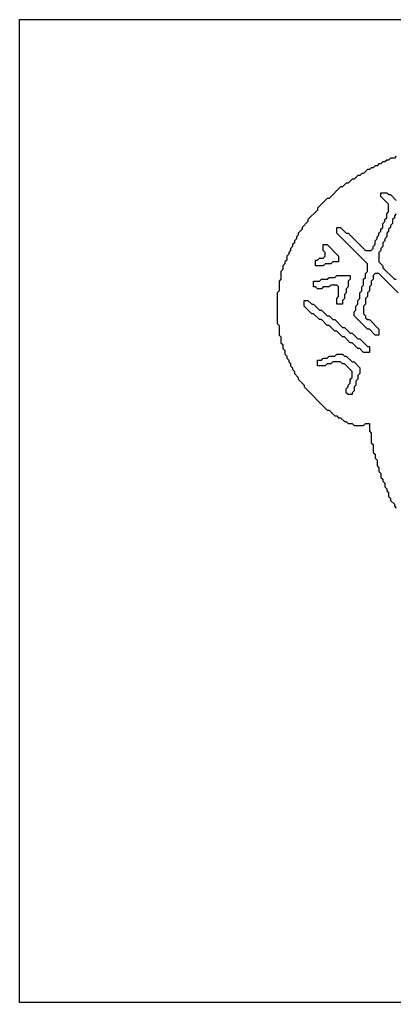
# Model space of a CAD drawing. Header units: metres. Extents: x 0 to 582, y 0 to 511.
# Drawn here: x 0 to 195, y 0 to 511 of the extents above; entities that cross this region are included whole.
import ezdxf

# ---------------------------------------------------------------- set-up
doc = ezdxf.new("R2010")
doc.units = ezdxf.units.M

msp = doc.modelspace()

# ---------------------------------------------------------------- linework, layer by layer
for points in [[(0, 0), (0, 511), (0, 511), (582, 511), (582, 511), (582, 0), (582, 0), (0, 0)], [(196, 440), (195, 439), (195, 439), (193, 439), (193, 439), (192, 438), (192, 438), (191, 438), (191, 438), (190, 437), (190, 437), (189, 437), (189, 437), (188, 436), (188, 436), (187, 436), (187, 436), (186, 435), (186, 435), (185, 435), (185, 435), (184, 434), (184, 434), (183, 434), (183, 434), (182, 433), (182, 433), (181, 433), (181, 433), (179, 431), (179, 431), (178, 431), (178, 431), (177, 430), (177, 430), (176, 430), (176, 430), (174, 428), (174, 428), (173, 428), (173, 428), (171, 426), (171, 426), (170, 426), (170, 426), (168, 424), (168, 424), (167, 424), (167, 424), (161, 418), (161, 418), (160, 418), (160, 418), (155, 413), (155, 413), (155, 412), (155, 412), (150, 407), (150, 407), (150, 406), (150, 406), (147, 403), (147, 403), (147, 402), (147, 402), (145, 400), (145, 400), (145, 399), (145, 399), (144, 398), (144, 398), (144, 397), (144, 397), (143, 396), (143, 396), (143, 395), (143, 395), (142, 394), (142, 394), (142, 393), (142, 393), (141, 392), (141, 392), (141, 391), (141, 391), (140, 390), (140, 390), (140, 389), (140, 389), (139, 388), (139, 388), (139, 386), (139, 386), (138, 385), (138, 385), (138, 384), (138, 384), (137, 383), (137, 383), (137, 381), (137, 381), (136, 380), (136, 380), (136, 376), (136, 376), (135, 375), (135, 375), (135, 370), (135, 370), (134, 369), (134, 369), (134, 353), (134, 353), (135, 352), (135, 352), (135, 347), (135, 347), (136, 346), (136, 346), (136, 343), (136, 343), (137, 342), (137, 342), (137, 340), (137, 340), (138, 339), (138, 339), (138, 337), (138, 337), (139, 336), (139, 336), (139, 335), (139, 335), (140, 334), (140, 334), (140, 333), (140, 333), (141, 332), (141, 332), (141, 331), (141, 331), (142, 330), (142, 330), (142, 329), (142, 329), (143, 328), (143, 328), (143, 327), (143, 327), (145, 325), (145, 325), (145, 324), (145, 324), (148, 321), (148, 321), (148, 320), (148, 320), (160, 308), (160, 308), (161, 308), (161, 308), (164, 305), (164, 305), (165, 305), (165, 305), (166, 304), (166, 304), (167, 304), (167, 304), (169, 302), (169, 302), (170, 302), (170, 302), (171, 301), (171, 301), (173, 301), (173, 301), (174, 300), (174, 300), (179, 300), (179, 300), (180, 301), (180, 301), (182, 301), (182, 301), (182, 297), (182, 297), (183, 296), (183, 296), (183, 291), (183, 291), (184, 290), (184, 290), (184, 286), (184, 286), (185, 285), (185, 285), (185, 283), (185, 283), (186, 282), (186, 282), (186, 279), (186, 279), (187, 278), (187, 278), (187, 276), (187, 276), (188, 275), (188, 275), (188, 273), (188, 273), (189, 272), (189, 272), (189, 271), (189, 271), (190, 270), (190, 270), (190, 268), (190, 268), (191, 267), (191, 267), (191, 266), (191, 266), (192, 265), (192, 265), (192, 263), (192, 263), (193, 262), (193, 262), (193, 261), (193, 261), (195, 259), (195, 259), (195, 258), (195, 258), (196, 257)], [(185, 347), (182, 350), (182, 350), (181, 350), (181, 350), (174, 357), (174, 357), (174, 359), (174, 359), (175, 360), (175, 360), (175, 362), (175, 362), (176, 363), (176, 363), (176, 365), (176, 365), (177, 366), (177, 366), (177, 369), (177, 369), (178, 370), (178, 370), (178, 372), (178, 372), (179, 373), (179, 373), (179, 376), (179, 376), (180, 377), (180, 377), (180, 379), (180, 379), (181, 380), (181, 380), (181, 384), (181, 384), (165, 400), (165, 400), (165, 403), (165, 403), (167, 403), (167, 403), (170, 400), (170, 400), (171, 400), (171, 400), (180, 391), (180, 391), (183, 391), (183, 391), (184, 392), (184, 392), (184, 393), (184, 393), (185, 394), (185, 394), (185, 396), (185, 396), (186, 397), (186, 397), (186, 398), (186, 398), (187, 399), (187, 399), (187, 400), (187, 400), (188, 401), (188, 401), (188, 402), (188, 402), (189, 403), (189, 403), (189, 405), (189, 405), (190, 406), (190, 406), (190, 407), (190, 407), (191, 408), (191, 408), (191, 410), (191, 410), (192, 411), (192, 411), (192, 415), (192, 415), (188, 419), (188, 419), (188, 421), (188, 421), (191, 421), (191, 421), (192, 420), (192, 420), (193, 420), (193, 420), (196, 417)], [(196, 410), (195, 409), (195, 409), (195, 408), (195, 408), (194, 407), (194, 407), (194, 405), (194, 405), (193, 404), (193, 404), (193, 403), (193, 403), (192, 402), (192, 402), (192, 401), (192, 401), (191, 400), (191, 400), (191, 398), (191, 398), (190, 397), (190, 397), (190, 396), (190, 396), (189, 395), (189, 395), (189, 393), (189, 393), (188, 392), (188, 392), (188, 391), (188, 391), (187, 390), (187, 390), (187, 385), (187, 385), (189, 383), (189, 383), (189, 382), (189, 382), (195, 376), (195, 376), (196, 376)], [(154, 383), (154, 386), (154, 386), (155, 386), (155, 386), (156, 387), (156, 387), (158, 387), (158, 387), (159, 388), (159, 388), (159, 390), (159, 390), (158, 391), (158, 391), (158, 394), (158, 394), (160, 394), (160, 394), (166, 388), (166, 388), (166, 385), (166, 385), (163, 385), (163, 385), (162, 384), (162, 384), (159, 384), (159, 384), (158, 383), (158, 383), (154, 383)], [(197, 369), (187, 379), (187, 379), (185, 379), (185, 379), (184, 378), (184, 378), (184, 376), (184, 376), (183, 375), (183, 375), (183, 373), (183, 373), (182, 372), (182, 372), (182, 370), (182, 370), (181, 369), (181, 369), (181, 367), (181, 367), (180, 366), (180, 366), (180, 363), (180, 363), (179, 362), (179, 362), (179, 358), (179, 358), (180, 357), (180, 357), (180, 356), (180, 356), (181, 355), (181, 355), (182, 355), (182, 355), (187, 350), (187, 350), (187, 347), (187, 347), (185, 347)], [(165, 363), (165, 366), (165, 366), (166, 367), (166, 367), (166, 372), (166, 372), (165, 373), (165, 373), (162, 373), (162, 373), (161, 372), (161, 372), (158, 372), (158, 372), (157, 371), (157, 371), (155, 371), (155, 371), (154, 372), (154, 372), (153, 372), (153, 372), (153, 375), (153, 375), (156, 375), (156, 375), (157, 376), (157, 376), (160, 376), (160, 376), (161, 377), (161, 377), (164, 377), (164, 377), (165, 378), (165, 378), (172, 378), (172, 378), (172, 376), (172, 376), (171, 375), (171, 375), (171, 372), (171, 372), (170, 371), (170, 371), (170, 369), (170, 369), (169, 368), (169, 368), (169, 366), (169, 366), (168, 365), (168, 365), (168, 363), (168, 363), (165, 363)], [(179, 338), (177, 340), (177, 340), (176, 340), (176, 340), (173, 343), (173, 343), (172, 343), (172, 343), (169, 346), (169, 346), (168, 346), (168, 346), (165, 349), (165, 349), (164, 349), (164, 349), (161, 352), (161, 352), (160, 352), (160, 352), (157, 355), (157, 355), (156, 355), (156, 355), (153, 358), (153, 358), (152, 358), (152, 358), (148, 362), (148, 362), (148, 365), (148, 365), (150, 365), (150, 365), (152, 363), (152, 363), (153, 363), (153, 363), (156, 360), (156, 360), (157, 360), (157, 360), (160, 357), (160, 357), (161, 357), (161, 357), (163, 355), (163, 355), (164, 355), (164, 355), (168, 351), (168, 351), (169, 351), (169, 351), (172, 348), (172, 348), (173, 348), (173, 348), (176, 345), (176, 345), (177, 345), (177, 345), (181, 341), (181, 341), (182, 341), (182, 341), (182, 338), (182, 338), (179, 338)], [(171, 316), (170, 317), (170, 317), (170, 319), (170, 319), (171, 320), (171, 320), (171, 321), (171, 321), (172, 322), (172, 322), (172, 324), (172, 324), (173, 325), (173, 325), (173, 328), (173, 328), (169, 332), (169, 332), (168, 332), (168, 332), (167, 333), (167, 333), (163, 333), (163, 333), (162, 332), (162, 332), (160, 332), (160, 332), (159, 331), (159, 331), (155, 331), (155, 331), (155, 334), (155, 334), (157, 334), (157, 334), (158, 335), (158, 335), (160, 335), (160, 335), (161, 336), (161, 336), (164, 336), (164, 336), (165, 337), (165, 337), (168, 337), (168, 337), (169, 336), (169, 336), (170, 336), (170, 336), (173, 333), (173, 333), (174, 333), (174, 333), (177, 330), (177, 330), (177, 327), (177, 327), (176, 326), (176, 326), (176, 324), (176, 324), (175, 323), (175, 323), (175, 321), (175, 321), (174, 320), (174, 320), (174, 318), (174, 318), (173, 317), (173, 317), (173, 316), (173, 316), (171, 316)]]:
    msp.add_lwpolyline(points)

doc.saveas('drawing.dxf')
